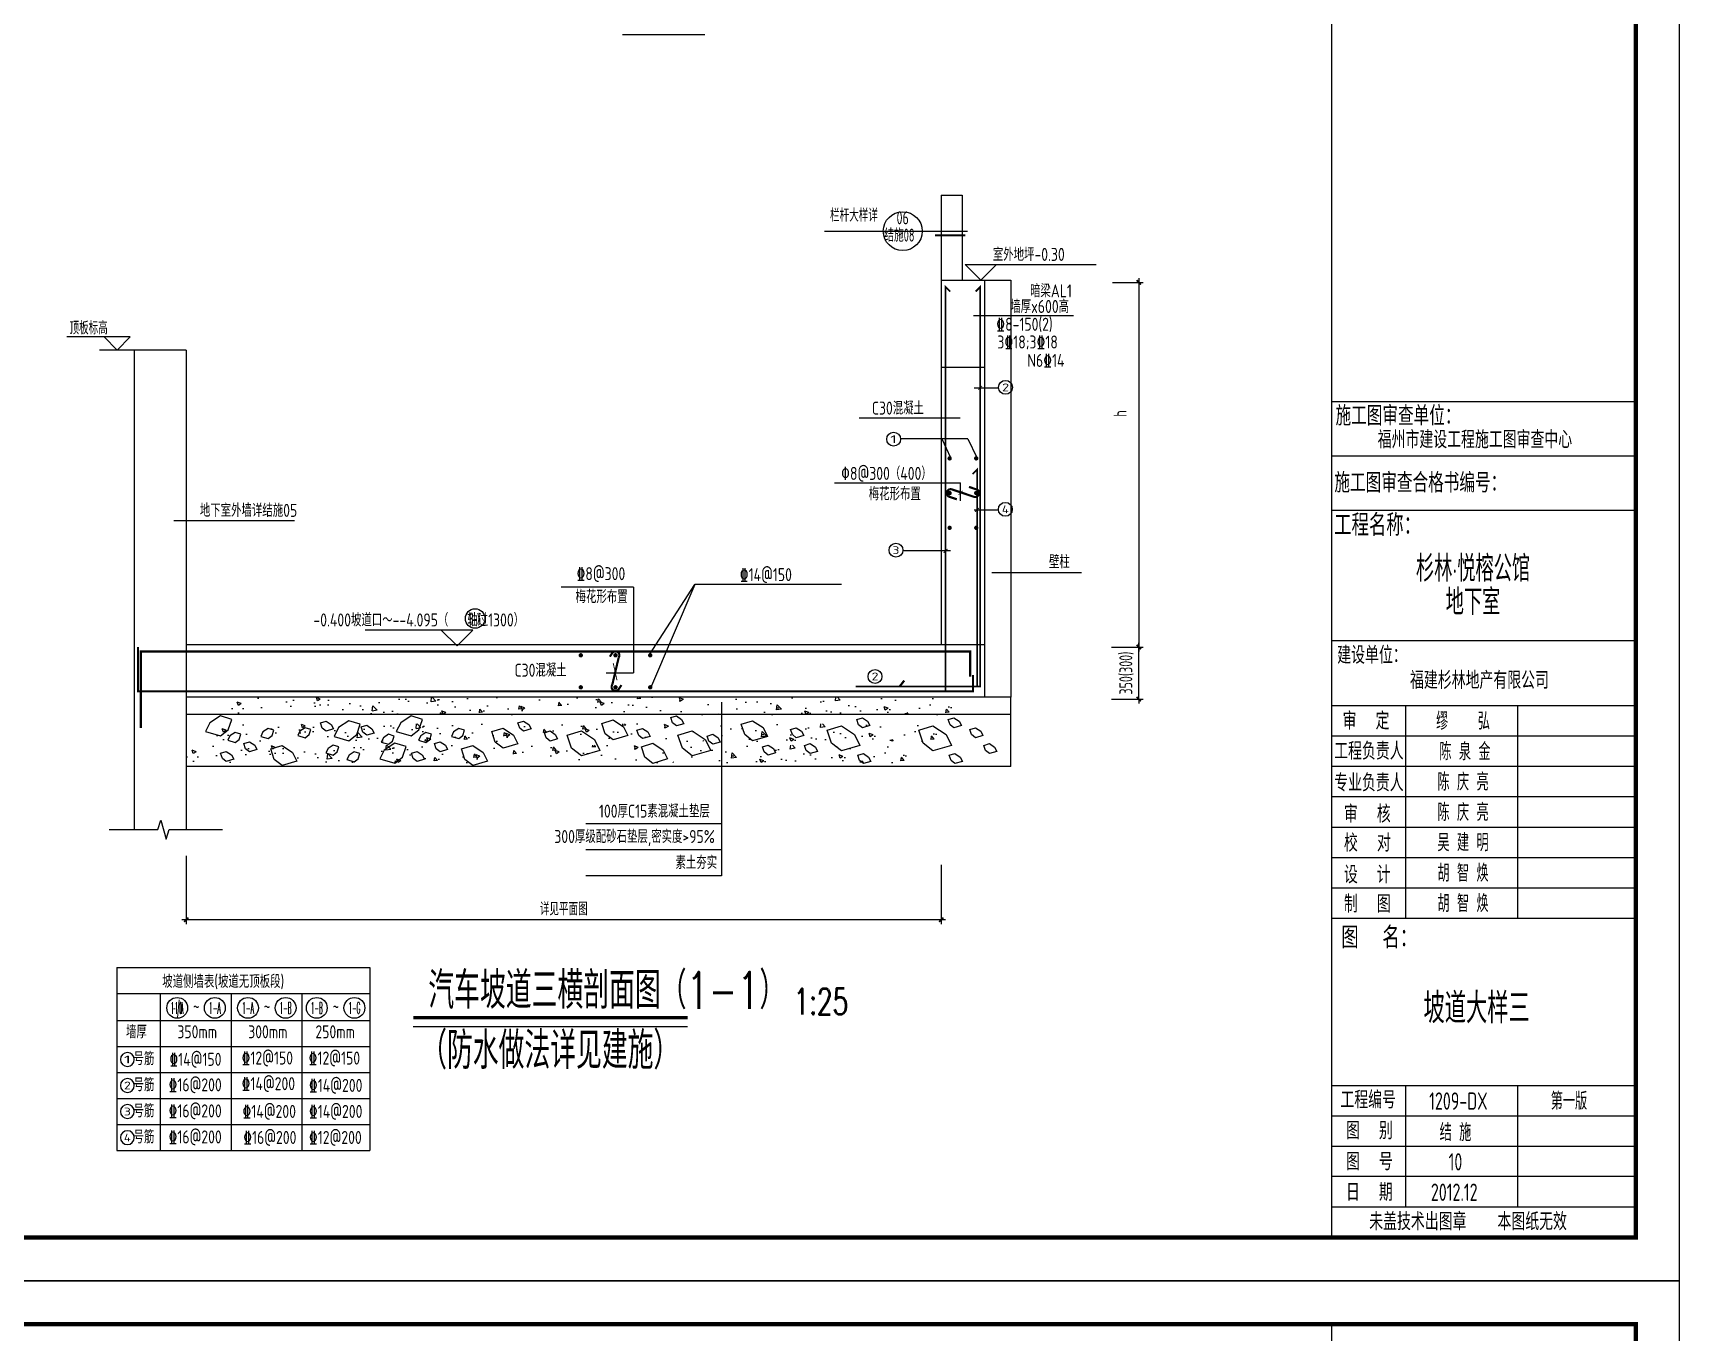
# Model space of a CAD drawing. Header units: millimetres. Extents: x -41781 to 68020, y 189188 to 426788.
# Drawn here: x 30081 to 68020, y 247408 to 277334 of the extents above; entities that cross this region are included whole.
import ezdxf
from ezdxf.enums import TextEntityAlignment as Align

# ---------------------------------------------------------------- set-up
doc = ezdxf.new("R2010")
doc.units = ezdxf.units.MM
doc.header["$LTSCALE"] = 1000
doc.header["$PDMODE"] = 35
doc.header["$PDSIZE"] = 200
doc.linetypes.add('HIDDEN', pattern=[7, 5, -2])
for name, color, linetype in [('AXIS', 3, 'Continuous'), ('AXIS_TEXT', 7, 'Continuous'), ('B-TEXT', 3, 'Continuous'), ('DIM', 4, 'Continuous'), ('L-AXIS', 3, 'Continuous'), ('STAIR', 2, 'Continuous'), ('TEXT', 7, 'Continuous'), ('THIN', 7, 'Continuous'), ('图框', 4, 'Continuous')]:
    doc.layers.add(name, color=color, linetype=linetype)
doc.layers.add('REIN', color=1, linetype='Continuous', lineweight=18)
doc.styles.add('_TCH_AXIS', font='COMPLEX', dxfattribs={"bigfont": 'GBCBIG'})
doc.styles.add('COMPLEX', font='tssdeng.shx', dxfattribs={"width": 0.7, "bigfont": 'tssdchn.shx'})
doc.styles.add('DX', font='txt.shx', dxfattribs={"width": 0.75, "bigfont": 'hztxt.shx'})
doc.styles.add('HZ', font='tssdeng.shx', dxfattribs={"bigfont": 'hztxt.shx'})
doc.styles.add('HZTXT2', font='simplex.shx', dxfattribs={"width": 0.8, "bigfont": 'hztxt.shx'})
doc.styles.add('TSSD_Dimension', font='Tssdeng.shx', dxfattribs={"width": 0.7, "bigfont": 'hztxt.shx'})
doc.styles.add('TSSD_Label', font='Tssdeng.shx', dxfattribs={"width": 0.7, "bigfont": 'hztxt.shx'})
doc.styles.add('TSSD_REIN', font='Tssdeng.shx', dxfattribs={"width": 0.7, "bigfont": 'hztxt.shx'})
doc.dimstyles.new('TSSD_100_100', dxfattribs={"dimtxt": 300, "dimasz": 100, "dimexe": 100, "dimexo": 250, "dimgap": 100, "dimtad": 1, "dimdec": 0, "dimzin": 0, "dimdsep": 46, "dimtxsty": 'TSSD_Dimension', "dimblk": 'ARCHTICK', "dimcen": 0, "dimdle": 100, "dimclrt": 7, "dimadec": 0, "dimazin": 0, "dimtfac": 1, "dimtdec": 0, "dimtix": 1, "dimtmove": 2, "dimatfit": 3, "dimfxl": 1, "dimtolj": 1, "dimtzin": 0, "dimarcsym": 0})

# ---------------------------------------------------------------- blocks, each defined once
blk = doc.blocks.new('_AXISO')
blk.add_circle((0, 0), 0.5)
at = {"layer": 'B-TEXT', "style": 'COMPLEX', "width": 1.450893}
blk.add_attdef('A', text='', height=0.56, dxfattribs=at).set_placement((0.249375, -0.28), (0.749375, -0.28), align=Align.FIT)
blk = doc.blocks.new('_ArchTick')
at = {"color": 0, "linetype": 'ByBlock', "const_width": 0.4}
blk.add_lwpolyline([(-0.5, -0.5), (0.5, 0.5)], dxfattribs=at)
blk = doc.blocks.new('*D68')
at = {"layer": 'Defpoints', "color": 0}
for p in [(33615, 258629), (51015, 258422), (33615, 256905)]:
    blk.add_point(p, dxfattribs=at)
at = {"layer": 'DIM', "color": 0, "lineweight": -2}
for p, q in [((33615, 258379), (33615, 256805)), ((51015, 258172), (51015, 256805)), ((51115, 256905), (33515, 256905))]:
    blk.add_line(p, q, dxfattribs=at)
at = {"layer": 'DIM', "color": 0, "lineweight": -2, "xscale": 100, "yscale": 100, "zscale": 100, "rotation": 180}
blk.add_blockref('_ArchTick', (33615, 256905), dxfattribs=at)
at = {"layer": 'DIM', "color": 0, "lineweight": -2, "xscale": 100, "yscale": 100, "zscale": 100}
blk.add_blockref('_ArchTick', (51015, 256905), dxfattribs=at)
at = {"layer": 'DIM', "color": 7, "insert": (42315, 257155), "char_height": 300, "attachment_point": 5, "style": 'TSSD_Dimension'}
blk.add_mtext('\\A1;详见平面图', dxfattribs=at)
blk = doc.blocks.new('*D69')
at = {"layer": 'Defpoints', "color": 0}
for p in [(54710, 271588), (54823, 263188), (55569, 263188)]:
    blk.add_point(p, dxfattribs=at)
at = {"layer": 'DIM', "color": 0, "lineweight": -2}
for p, q in [((55569, 271688), (55569, 263088)), ((54960, 271588), (55669, 271588)), ((55073, 263188), (55669, 263188))]:
    blk.add_line(p, q, dxfattribs=at)
at = {"layer": 'DIM', "color": 0, "lineweight": -2, "xscale": 100, "yscale": 100, "zscale": 100}
for p, rotation in [((55569, 271588), 90), ((55569, 263188), 270)]:
    blk.add_blockref('_ArchTick', p, dxfattribs=dict(at, rotation=rotation))
at = {"layer": 'DIM', "color": 7, "insert": (55138, 268567), "char_height": 300, "attachment_point": 5, "rotation": 90, "style": 'TSSD_Dimension'}
blk.add_mtext('\\A1;h', dxfattribs=at)
blk = doc.blocks.new('*D70')
at = {"layer": 'Defpoints', "color": 0}
for p in [(54689, 263188), (55569, 263188), (54689, 261988)]:
    blk.add_point(p, dxfattribs=at)
at = {"layer": 'DIM', "color": 0, "lineweight": -2}
for p, q in [((54939, 263188), (55669, 263188)), ((55569, 263188), (55569, 263288)), ((55569, 261988), (55569, 263188)), ((54939, 261988), (55669, 261988)), ((55569, 261988), (55569, 261888))]:
    blk.add_line(p, q, dxfattribs=at)
at = {"layer": 'DIM', "color": 0, "lineweight": -2, "xscale": 100, "yscale": 100, "zscale": 100}
for p, rotation in [((55569, 263188), 270), ((55569, 261988), 90)]:
    blk.add_blockref('_ArchTick', p, dxfattribs=dict(at, rotation=rotation))
at = {"layer": 'DIM', "color": 7, "insert": (55284, 262588), "char_height": 300, "attachment_point": 5, "rotation": 90, "style": 'TSSD_Dimension'}
blk.add_mtext('\\A1;350(300)', dxfattribs=at)
blk = doc.blocks.new('A$C35F87531')
at = {"layer": '图框'}
for p, q in [((76100, 1000), (76100, 58400)), ((76100, 20254), (83100, 20254)), ((76100, 19004), (83100, 19004)), ((76100, 17754), (83100, 17754)), ((76100, 14754), (83100, 14754)), ((76100, 13254), (83100, 13254)), ((77791, 13254), (77791, 8354)), ((80377, 13254), (80377, 8354)), ((76100, 12554), (83100, 12554)), ((76100, 11854), (83100, 11854)), ((76100, 11154), (83100, 11154)), ((76100, 10454), (83100, 10454)), ((76100, 9754), (83100, 9754)), ((76100, 9054), (77791, 9054)), ((77791, 9054), (83100, 9054)), ((76100, 8354), (83100, 8354)), ((76100, 4500), (83100, 4500)), ((77791, 4500), (77791, 1700)), ((80377, 4500), (80377, 1700)), ((76100, 3800), (83100, 3800)), ((76100, 3100), (83100, 3100)), ((83100, 2400), (76100, 2400)), ((83100, 1700), (76100, 1700))]:
    blk.add_line(p, q, dxfattribs=at)
blk.add_lwpolyline([(0, 0), (0, 59400), (84100, 59400), (84100, 0)], close=True, dxfattribs=at)
at = {"layer": '图框', "const_width": 100}
blk.add_lwpolyline([(2500, 1000), (83100, 1000), (83100, 58400), (2500, 58400)], close=True, dxfattribs=at)
at = {"layer": '图框', "style": 'HZTXT2', "width": 0.8}
for s, height, p in [('施工图审查单位：', 450, (77622, 19953)), ('施工图审查合格书编号：', 450, (78136, 18409)), ('工程名称：', 500, (77151, 17437)), ('建设单位：', 400, (77022, 14436)), ('审  定', 400, (76886, 12921)), ('工程负责人', 400, (76952, 12224)), ('专业负责人', 400, (76952, 11495)), ('审  核', 400, (76915, 10777)), ('校  对', 400, (76916, 10109)), ('设  计', 400, (76915, 9376)), ('制  图', 400, (76915, 8703)), ('图  名：', 500, (77188, 7934)), ('工程编号', 400, (76935, 4192)), ('图  别', 400, (76963, 3475)), ('图  号', 400, (76963, 2758)), ('日  期', 400, (76963, 2058)), ('未盖技术出图章   本图纸无效', 400, (79237, 1389))]:
    blk.add_text(s, height=height, dxfattribs=at).set_placement(p, align=Align.MIDDLE)

msp = doc.modelspace()

# ---------------------------------------------------------------- hatches: boundary and pattern name
at = {"layer": 'THIN'}
h = msp.add_hatch(dxfattribs=at)
h.set_pattern_fill('AR-CONC', color=256, scale=5, style=0)
h.set_pattern_definition([(130, (586181.6, 237059.9), (-910.9233, -79.6954), [95.25, -1047.75]), (185, (586181.6, 237059.9), (176.2141, 955.2832), [76.2, -838.2]), (79.549, (586105.7, 237053.2), (-734.7125, 875.5834), [80.95, -890.45]), (133.8158, (586181.6, 237313.9), (-1355.3952, -210.2116), [142.875, -1571.625]), (83.3644, (586068.7, 237296.4), (-1187.0212, 1237.1278), [121.425, -1335.675]), (188.816, (586181.6, 237313.9), (-1187.023, 1237.1256), [114.3, -1257.3]), (159, (586054.6, 237250.4), (-758.0744, -511.3276), [95.25, -1047.75]), (214, (586054.6, 237250.4), (-309.0101, 920.9398), [76.2, -838.2]), (108.5486, (585991.4, 237207.8), (-1067.0825, 409.6143), [80.95, -890.45]), (142.5, (586181.6, 237059.87), (-15.44302, 422.7752), [0, -828.04, 0, -850.9, 0, -841.375]), (172.5, (586181.6, 237059.87), (-334.0983, 500.90287), [0, -485.14, 0, -808.99, 0, -320.675]), (212.5, (586464.8, 237059.87), (-677.95298, -28.64372), [0, -317.5, 0, -990.6, 0, -1314.45]), (222.5, (586591.8, 237059.87), (-740.6459, 127.13246), [0, -412.75, 0, -657.86, 0, -933.45])])
h.paths.add_polyline_path([(51453.4, 262036), (51453.4, 261636), (43053.4, 261636), (43053.4, 262036)])
h.paths.add_polyline_path([(34653.4, 261636), (34653.4, 262036), (43053.4, 262036), (43053.4, 261636)])
h = msp.add_hatch(dxfattribs=at)
h.set_pattern_fill('AR-CONC', color=256, scale=5, style=0)
h.set_pattern_definition([(130, (585836.1, 236442.8), (-910.9233, -79.6954), [95.25, -1047.75]), (185, (585836.1, 236442.8), (176.2141, 955.2832), [76.2, -838.2]), (79.549, (585760.2, 236436.2), (-734.7125, 875.5834), [80.95, -890.45]), (133.8158, (585836.1, 236696.8), (-1355.3952, -210.2116), [142.875, -1571.625]), (83.3644, (585723.2, 236679.3), (-1187.0212, 1237.1278), [121.425, -1335.675]), (188.816, (585836.1, 236696.8), (-1187.023, 1237.1256), [114.3, -1257.3]), (159, (585709.1, 236633.3), (-758.0744, -511.3276), [95.25, -1047.75]), (214, (585709.1, 236633.3), (-309.0101, 920.9398), [76.2, -838.2]), (108.5486, (585645.95, 236590.7), (-1067.0825, 409.6143), [80.95, -890.45]), (142.5, (585836.12, 236442.8), (-15.44302, 422.7752), [0, -828.04, 0, -850.9, 0, -841.375]), (172.5, (585836.1, 236442.8), (-334.0983, 500.90287), [0, -485.14, 0, -808.99, 0, -320.675]), (212.5, (586119.33, 236442.8), (-677.95298, -28.64372), [0, -317.5, 0, -990.6, 0, -1314.45]), (222.5, (586246.33, 236442.8), (-740.6459, 127.13246), [0, -412.75, 0, -657.86, 0, -933.45])])
h.paths.add_polyline_path([(51107.9, 261418.9), (51107.9, 261018.9), (42707.9, 261018.9), (42707.9, 261418.9)])
h.paths.add_polyline_path([(34307.9, 261018.9), (34307.9, 261418.9), (42707.9, 261418.9), (42707.9, 261018.9)])
h = msp.add_hatch(dxfattribs=at)
h.set_pattern_fill('AR-CONC', color=256, scale=5, style=0)
h.set_pattern_definition([(130, (585143.55, 235949.16), (-910.9233, -79.6954), [95.25, -1047.75]), (185, (585143.55, 235949.2), (176.2141, 955.2832), [76.2, -838.2]), (79.549, (585067.6, 235942.5), (-734.7125, 875.5834), [80.95, -890.45]), (133.8158, (585143.5, 236203.2), (-1355.3952, -210.2116), [142.875, -1571.625]), (83.3644, (585030.6, 236185.6), (-1187.0212, 1237.1278), [121.425, -1335.675]), (188.816, (585143.5, 236203.2), (-1187.023, 1237.1256), [114.3, -1257.3]), (159, (585016.55, 236139.66), (-758.0744, -511.3276), [95.25, -1047.75]), (214, (585016.55, 236139.7), (-309.0101, 920.9398), [76.2, -838.2]), (108.5486, (584953.4, 236097.05), (-1067.0825, 409.6143), [80.95, -890.45]), (142.5, (585143.55, 235949.16), (-15.44302, 422.7752), [0, -828.04, 0, -850.9, 0, -841.375]), (172.5, (585143.55, 235949.16), (-334.0983, 500.90287), [0, -485.14, 0, -808.99, 0, -320.675]), (212.5, (585426.76, 235949.16), (-677.95298, -28.64372), [0, -317.5, 0, -990.6, 0, -1314.45]), (222.5, (585553.76, 235949.16), (-740.6459, 127.13246), [0, -412.75, 0, -657.86, 0, -933.45])])
h.paths.add_polyline_path([(50415.3, 260925.3), (50415.3, 260525.3), (42015.3, 260525.3), (42015.3, 260925.3)])
h.paths.add_polyline_path([(33615.3, 260525.3), (33615.3, 260925.3), (42015.3, 260925.3), (42015.3, 260525.3)])

# ---------------------------------------------------------------- linework, layer by layer
for p, q in [((51015.3, 273596), (51015.3, 263236)), ((51015.3, 273596), (51495.3, 273596)), ((51015.3, 271636), (52615.3, 271636)), ((52015.3, 271636), (52015.3, 263236)), ((52615.3, 271636), (52615.3, 262036)), ((54065.9, 270818.5), (51758.9, 270818.5)), ((32415.3, 270030.5), (31615.3, 270030.5)), ((32415.3, 270030.5), (32415.3, 258982.7)), ((33615.3, 270030.5), (32415.3, 270030.5)), ((33615.3, 270030.5), (33615.3, 258982.7)), ((51449.2, 268459.1, -690.8), (49122.6, 268459.1, -690.8)), ((51631.1, 267986.8), (50073.9, 267986.8)), ((51028.2, 267986.8), (51230.2, 267553.1)), ((51631.1, 267986.8), (51833.1, 267553.1)), ((48555.7, 266971.4), (51457.3, 266971.4)), ((51457.3, 266556.9), (51457.3, 266971.4)), ((36111.5, 266093.3, -690.8), (33332.4, 266093.3, -690.8)), ((50131.6, 265411, -690.8), (51226.2, 265411, -690.8)), ((52184.4, 264908.6), (54244.5, 264908.6)), ((43924.3, 264570.1), (42254.8, 264570.1)), ((43924.3, 264570.1), (43924.3, 262592.2)), ((44282.5, 262998), (45332.6, 264627.9)), ((45332.6, 264627.9), (44317, 262237.2)), ((48717.9, 264627.9), (45332.6, 264627.9)), ((52015.3, 263236), (33615.3, 263236)), ((52015.3, 263236), (52015.3, 262036)), ((43290.1, 262592.2), (43924.3, 262592.2)), ((52615.3, 262036), (33615.3, 262036)), ((45948.1, 261919.6), (45948.1, 257921)), ((52615.3, 260436), (52615.3, 262036)), ((52615.3, 261636), (33615.3, 261636)), ((52615.3, 260436), (33615.3, 260436)), ((52015.3, 260436), (52015.3, 260436)), ((45948.1, 259119), (42826.8, 259119)), ((45948.1, 258520), (42826.8, 258520)), ((45948.1, 257921), (42826.8, 257921))]:
    msp.add_line(p, q)
at = {"linetype": 'HIDDEN'}
msp.add_line((51015.3, 269636), (52015.3, 269636), dxfattribs=at)
at = {"const_width": 20, "elevation": -690.8}
for points in [[(51956.5, 269204.2), (51867, 269114.7)], [(51882.1, 266393), (51792.5, 266303.4)]]:
    msp.add_lwpolyline(points, dxfattribs=at)
at = {"const_width": 20}
for points in [[(51505.2, 266787.5), (51415.6, 266698)], [(51160.1, 265448.6), (51070.5, 265359.1)], [(43454.5, 262818.9), (43542.7, 262420.7)]]:
    msp.add_lwpolyline(points, dxfattribs=at)
at = {"layer": 'DIM'}
for p, q in [((32322.8, 270330.5), (30865.6, 270330.5)), ((31722.8, 270330.5), (32022.8, 270030.5)), ((32022.8, 270030.5), (32322.8, 270330.5))]:
    msp.add_line(p, q, dxfattribs=at)
at = {"layer": 'REIN'}
for points, const_width in [([(51809.2, 271377.6), (51915.3, 271483.7), (51915.3, 262279.8), (49042.6, 262279.8)], 40), ([(51221.4, 271377.6), (51115.3, 271483.7), (51115.3, 262168.2)], 40), ([(51735.1, 267171.6), (51841.2, 267277.7), (51841.2, 262279.8)], 40), ([(32502.8, 263187.9), (32502.8, 262168.2), (44534, 262168.2)], 50), ([(32569.9, 261324.8), (32569.9, 263086), (44534, 263086)], 50), ([(51681.4, 262506.9), (51681.4, 263086), (42015.3, 263086)], 50), ([(51748.5, 262547.3), (51748.5, 262168.2), (42015.3, 262168.2)], 50), ([(50161.4, 262415.2), (50057.1, 262279.8)], 50)]:
    msp.add_lwpolyline(points, dxfattribs=dict(at, const_width=const_width))
at = {"layer": 'REIN', "const_width": 50}
for points in [[(51234, 267533.9, -1), (51184, 267533.9, -1)], [(51846.8, 267533.9, -1), (51796.8, 267533.9, -1)], [(51234, 266733.9, -1), (51184, 266733.9, -1)], [(51846.8, 266733.9, -1), (51796.8, 266733.9, -1)], [(51234, 265933.9, -1), (51184, 265933.9, -1)], [(51846.8, 265933.9, -1), (51796.8, 265933.9, -1)], [(42732.5, 262998, -1), (42682.5, 262998, -1)], [(43532.5, 262998, -1), (43482.5, 262998, -1)], [(44332.5, 262998, -1), (44282.5, 262998, -1)], [(42732.5, 262260.3, -1), (42682.5, 262260.3, -1)], [(43532.5, 262260.3, -1), (43482.5, 262260.3, -1)], [(44332.5, 262260.3, -1), (44282.5, 262260.3, -1)]]:
    msp.add_lwpolyline(points, format="xyb", close=True, dxfattribs=at)
for points in [[(51655.1, 266876.7), (51825.6, 266819.2, -1), (51768, 266648.6), (51262.8, 266819.2, 1), (51205.2, 266648.6), (51375.8, 266591.1)], [(43377.2, 262967), (43434, 263050.5, -1), (43581.2, 262946.9), (43434, 262320.6, 1), (43581.2, 262217), (43644.9, 262312.6)]]:
    msp.add_lwpolyline(points, format="xyb", dxfattribs=at)
at = {"layer": 'STAIR', "color": 4}
msp.add_line((43667.6, 277296.8), (45567.6, 277296.8), dxfattribs=at)
at = {"layer": 'TEXT', "color": 2}
msp.add_line((48323.5, 272768), (51619.5, 272768), dxfattribs=at)
at = {"layer": 'TEXT'}
for p, q in [((51775.4, 269158.3), (52332.6, 269158.3)), ((51775.4, 266350.3), (52332.6, 266350.3)), ((32015.8, 255805.4), (37843.4, 255805.4)), ((32015.8, 255805.4), (32015.8, 251587.6)), ((37843.4, 255805.4), (37843.4, 251587.6)), ((32015.8, 255205.4), (37843.4, 255205.4)), ((33015.8, 255205.4), (33015.8, 251587.6)), ((34647.7, 255205.4), (34647.7, 251587.6)), ((36279.6, 255205.4), (36279.6, 251587.6)), ((32015.8, 254587.6), (37843.4, 254587.6)), ((32015.8, 253987.6), (37843.4, 253987.6)), ((32015.8, 253387.6), (37843.4, 253387.6)), ((32015.8, 252787.6), (37843.4, 252787.6)), ((32015.8, 252187.6), (37843.4, 252187.6)), ((32015.8, 251587.6), (37843.4, 251587.6))]:
    msp.add_line(p, q, dxfattribs=at)
at = {"layer": 'TEXT', "color": 2, "const_width": 50}
msp.add_lwpolyline([(50869, 272673.7), (51573.1, 272673.7)], dxfattribs=at)
at = {"layer": 'TEXT'}
for points in [[(52291.2, 271998.3), (51929, 271636), (51566.7, 271998.3), (54584.5, 271998.3)], [(39492.6, 263577), (39854.8, 263214.7), (40217.1, 263577), (37738.4, 263577)]]:
    msp.add_lwpolyline(points, dxfattribs=at)
at = {"layer": 'TEXT', "color": 2}
msp.add_circle((50128.5, 272768), 448.7, dxfattribs=at)
at = {"layer": 'THIN'}
for p, q in [((51495.3, 273596), (51495.3, 271636)), ((38844.6, 254449.8), (45167.4, 254449.8))]:
    msp.add_line(p, q, dxfattribs=at)
at = {"layer": 'THIN', "elevation": -690.8}
for points in [[(34160.3, 261441.7), (34059.8, 261240.9), (34401.3, 261140.6), (34582.1, 261281.1), (34662.5, 261522), (34401.3, 261602.3)], [(38556.6, 261441.7), (38456.2, 261240.9), (38797.7, 261140.6), (38978.5, 261281.1), (39058.8, 261522), (38797.7, 261602.3)], [(34621.1, 261141.2), (34570.9, 261040.8), (34741.6, 260990.6), (34832, 261060.9), (34872.2, 261181.4), (34741.6, 261221.5)], [(39017.4, 261141.2), (38967.2, 261040.8), (39138, 260990.6), (39228.4, 261060.9), (39268.5, 261181.4), (39138, 261221.5)], [(37366, 260695.6), (37315.8, 260595.2), (37486.6, 260545), (37577, 260615.3), (37617.1, 260735.7), (37486.6, 260775.9)], [(38178.3, 260814.9), (38077.9, 260614.1), (38419.4, 260513.8), (38600.2, 260654.3), (38680.5, 260895.2), (38419.4, 260975.5)]]:
    msp.add_lwpolyline(points, close=True, dxfattribs=at)
at = {"layer": 'THIN'}
for points in [[(36957.3, 261402.3), (37007.5, 261301.9), (36836.7, 261251.8), (36746.3, 261322), (36706.2, 261442.5), (36836.7, 261482.6)], [(37120.9, 261330.8), (37020.5, 261130.1), (37362, 261029.7), (37542.8, 261170.2), (37623.1, 261411.1), (37362, 261491.4)], [(41511.7, 261402.3), (41561.9, 261301.9), (41391.2, 261251.8), (41300.8, 261322), (41260.6, 261442.5), (41391.2, 261482.6)], [(43692.1, 261349.8), (43792.5, 261149.1), (43451, 261048.7), (43270.2, 261189.2), (43189.9, 261430.1), (43451, 261510.4)], [(45030.6, 261522.2), (45080.8, 261421.8), (44910, 261371.6), (44819.6, 261441.9), (44779.4, 261562.3), (44910, 261602.5)], [(46909.7, 261330.8), (47010.1, 261130.1), (46668.6, 261029.7), (46487.8, 261170.2), (46407.5, 261411.1), (46668.6, 261491.4)], [(49317.7, 261478.4), (49368, 261378.1), (49197.2, 261327.9), (49106.8, 261398.1), (49066.6, 261518.6), (49197.2, 261558.7)], [(51428.9, 261478.4), (51479.1, 261378.1), (51308.4, 261327.9), (51218, 261398.1), (51177.8, 261518.6), (51308.4, 261558.7)], [(35380.9, 261231), (35330.7, 261130.7), (35501.4, 261080.5), (35591.8, 261150.8), (35632, 261271.2), (35501.4, 261311.3)], [(36236, 261250.1), (36185.8, 261149.7), (36356.5, 261099.5), (36446.9, 261169.8), (36487.1, 261290.2), (36356.5, 261330.4)], [(37894.3, 261307.2), (37944.5, 261206.8), (37773.7, 261156.6), (37683.3, 261226.9), (37643.2, 261347.3), (37773.7, 261387.5)], [(38158.9, 261097.8), (38108.7, 260997.5), (38279.5, 260947.3), (38369.9, 261017.5), (38410, 261138), (38279.5, 261178.1)], [(39777.3, 261231), (39727, 261130.7), (39897.8, 261080.5), (39988.2, 261150.8), (40028.4, 261271.2), (39897.8, 261311.3)], [(41156.1, 261159.5), (41256.5, 260958.8), (40915, 260858.4), (40734.2, 260998.9), (40653.9, 261239.8), (40915, 261320.1)], [(42121, 261174), (42171.2, 261073.6), (42000.4, 261023.4), (41910, 261093.7), (41869.9, 261214.1), (42000.4, 261254.3)], [(43024.5, 261058.1), (43150.1, 260807.1), (42723.2, 260681.7), (42497.2, 260857.3), (42396.7, 261158.4), (42723.2, 261258.8)], [(44253.3, 261231), (44303.6, 261130.7), (44132.8, 261080.5), (44042.4, 261150.8), (44002.2, 261271.2), (44132.8, 261311.3)], [(45575.7, 261058.1), (45701.3, 260807.1), (45274.4, 260681.7), (45048.4, 260857.3), (44948, 261158.4), (45274.4, 261258.8)], [(45871.7, 261097.8), (45921.9, 260997.5), (45751.1, 260947.3), (45660.7, 261017.5), (45620.6, 261138), (45751.1, 261178.1)], [(47794.6, 261250.1), (47844.8, 261149.7), (47674.1, 261099.5), (47583.7, 261169.8), (47543.5, 261290.2), (47674.1, 261330.4)], [(49015.2, 261171.2), (49140.7, 260920.3), (48713.8, 260794.8), (48487.8, 260970.5), (48387.4, 261271.6), (48713.8, 261372)], [(51126.3, 261171.2), (51251.9, 260920.3), (50825, 260794.8), (50599, 260970.5), (50498.5, 261271.6), (50825, 261372)], [(51924.1, 261250.1), (51974.3, 261149.7), (51803.6, 261099.5), (51713.2, 261169.8), (51673, 261290.2), (51803.6, 261330.4)], [(34658.6, 260701.7), (34708.8, 260601.3), (34538.1, 260551.1), (34447.7, 260621.4), (34407.5, 260741.8), (34538.1, 260782)], [(35192.4, 260926.6), (35242.6, 260826.2), (35071.9, 260776), (34981.5, 260846.3), (34941.3, 260966.7), (35071.9, 261006.9)], [(36063.5, 260761.3), (36163.9, 260560.6), (35822.4, 260460.2), (35641.6, 260600.7), (35561.2, 260841.6), (35822.4, 260921.9)], [(36883.3, 260850.5), (36833.1, 260750.1), (37003.8, 260699.9), (37094.2, 260770.2), (37134.4, 260890.6), (37003.8, 260930.8)], [(39055, 260701.7), (39105.2, 260601.3), (38934.4, 260551.1), (38844, 260621.4), (38803.8, 260741.8), (38934.4, 260782)], [(39588.7, 260926.6), (39639, 260826.2), (39468.2, 260776), (39377.8, 260846.3), (39337.6, 260966.7), (39468.2, 261006.9)], [(40459.8, 260761.3), (40560.3, 260560.6), (40218.8, 260460.2), (40038, 260600.7), (39957.6, 260841.6), (40218.8, 260921.9)], [(44609.1, 260809.8), (44709.6, 260609), (44368.1, 260508.7), (44187.3, 260649.2), (44106.9, 260890.1), (44368.1, 260970.4)], [(47147.3, 260850.5), (47197.5, 260750.1), (47026.8, 260699.9), (46936.4, 260770.2), (46896.2, 260890.6), (47026.8, 260930.8)], [(48115.1, 260882.7), (48165.3, 260782.3), (47994.6, 260732.1), (47904.2, 260802.4), (47864, 260922.8), (47994.6, 260963)], [(49340.8, 260653.3), (49391, 260553), (49220.2, 260502.8), (49129.8, 260573), (49089.7, 260693.5), (49220.2, 260733.6)], [(51451.9, 260653.3), (51502.1, 260553), (51331.4, 260502.8), (51241, 260573), (51200.8, 260693.5), (51331.4, 260733.6)], [(52244.6, 260882.7), (52294.8, 260782.3), (52124.1, 260732.1), (52033.7, 260802.4), (51993.5, 260922.8), (52124.1, 260963)]]:
    msp.add_lwpolyline(points, close=True, dxfattribs=at)
msp.add_lwpolyline([(31837.4, 258982.7), (32962.6, 258982.7), (33032.6, 259202.7), (33152.6, 258762.7), (33222.6, 258982.7), (34453.2, 258982.7)], dxfattribs=at)
at = {"layer": 'THIN', "const_width": 80}
msp.add_lwpolyline([(38844.6, 254648.7), (45167.4, 254648.7)], dxfattribs=at)

# ---------------------------------------------------------------- block references
at = {"layer": 'AXIS', "linetype": 'ByBlock'}
ref = msp.add_blockref('_AXISO', (52497.4, 269170.1, -690.8), dxfattribs=dict(at, xscale=320, yscale=320, zscale=320, rotation=180))
ref.add_attrib('A', '2', dxfattribs={"layer": 'AXIS_TEXT', "height": 179.2, "style": 'COMPLEX', "width": 1.658163}).set_placement((52417.4, 269080.5, -690.8), (52577.4, 269080.5, -690.8), align=Align.FIT)
ref = msp.add_blockref('_AXISO', (49917.4, 267976.2, -690.8), dxfattribs=dict(at, xscale=320, yscale=320, zscale=320, rotation=180))
ref.add_attrib('A', '1', dxfattribs={"layer": 'AXIS_TEXT', "height": 179.2, "style": 'COMPLEX', "width": 4.642857}).set_placement((49837.4, 267886.6, -690.8), (49997.4, 267886.6, -690.8), align=Align.FIT)
ref = msp.add_blockref('_AXISO', (52491.7, 266359.4, -690.8), dxfattribs=dict(at, xscale=320, yscale=320, zscale=320, rotation=180))
ref.add_attrib('A', '4', dxfattribs={"layer": 'AXIS_TEXT', "height": 179.2, "style": 'COMPLEX', "width": 1.547619}).set_placement((52411.7, 266269.8, -690.8), (52571.7, 266269.8, -690.8), align=Align.FIT)
ref = msp.add_blockref('_AXISO', (49971.8, 265419, -690.8), dxfattribs=dict(at, xscale=320, yscale=320, zscale=320, rotation=180))
ref.add_attrib('A', '3', dxfattribs={"layer": 'AXIS_TEXT', "height": 179.2, "style": 'COMPLEX', "width": 1.658163}).set_placement((49891.8, 265329.4, -690.8), (50051.8, 265329.4, -690.8), align=Align.FIT)
ref = msp.add_blockref('_AXISO', (49489.2, 262510.9, -690.8), dxfattribs=dict(at, xscale=320, yscale=320, zscale=320, rotation=180))
ref.add_attrib('A', '2', dxfattribs={"layer": 'AXIS_TEXT', "height": 179.2, "style": 'COMPLEX', "width": 1.658163}).set_placement((49409.2, 262421.3, -690.8), (49569.2, 262421.3, -690.8), align=Align.FIT)
ref = msp.add_blockref('_AXISO', (32258, 253686.9), dxfattribs=dict(at, xscale=-320, yscale=320, zscale=320, rotation=180))
ref.add_attrib('A', '1', dxfattribs={"layer": 'AXIS_TEXT', "height": 179.2, "style": 'COMPLEX', "width": 4.642857}).set_placement((32178, 253597.3), (32338, 253597.3), align=Align.FIT)
ref = msp.add_blockref('_AXISO', (32258, 253086.9), dxfattribs=dict(at, xscale=-320, yscale=320, zscale=320, rotation=180))
ref.add_attrib('A', '2', dxfattribs={"layer": 'AXIS_TEXT', "height": 179.2, "style": 'COMPLEX', "width": 1.658163}).set_placement((32178, 252997.3), (32338, 252997.3), align=Align.FIT)
ref = msp.add_blockref('_AXISO', (32258, 252486.9), dxfattribs=dict(at, xscale=-320, yscale=320, zscale=320, rotation=180))
ref.add_attrib('A', '3', dxfattribs={"layer": 'AXIS_TEXT', "height": 179.2, "style": 'COMPLEX', "width": 1.658163}).set_placement((32178, 252397.3), (32338, 252397.3), align=Align.FIT)
ref = msp.add_blockref('_AXISO', (32258, 251886.9), dxfattribs=dict(at, xscale=-320, yscale=320, zscale=320, rotation=180))
ref.add_attrib('A', '4', dxfattribs={"layer": 'AXIS_TEXT', "height": 179.2, "style": 'COMPLEX', "width": 1.547619}).set_placement((32178, 251797.3), (32338, 251797.3), align=Align.FIT)
at = {"layer": 'L-AXIS'}
ref = msp.add_blockref('_AXISO', (40272.3, 263844), dxfattribs=dict(at, xscale=449.9999999999991, yscale=450, zscale=450, rotation=359.9996457873818))
ref.add_attrib('A', 'B-X', dxfattribs={"color": 7, "height": 254.56, "rotation": 359.99965, "style": '_TCH_AXIS', "width": 0.318182}).set_placement((40145, 263716.7), (40399.6, 263716.7), align=Align.FIT)
ref = msp.add_blockref('_AXISO', (33406.8, 254875.1), dxfattribs=dict(at, xscale=479.9999999999991, yscale=480, zscale=480, rotation=359.9996457873818))
ref.add_attrib('A', '1-1/OA', dxfattribs={"color": 7, "height": 271.53, "rotation": 359.99965, "style": '_TCH_AXIS', "width": 0.177966}).set_placement((33271, 254739.3), (33542.5, 254739.3), align=Align.FIT)
ref = msp.add_blockref('_AXISO', (34273.7, 254875.1), dxfattribs=dict(at, xscale=479.9999999999991, yscale=480, zscale=480, rotation=359.9996457873818))
ref.add_attrib('A', '1-A', dxfattribs={"color": 7, "height": 271.53, "rotation": 359.99965, "style": '_TCH_AXIS', "width": 0.355932}).set_placement((34137.9, 254739.3), (34409.4, 254739.3), align=Align.FIT)
ref = msp.add_blockref('_AXISO', (35037.5, 254875.1), dxfattribs=dict(at, xscale=479.9999999999991, yscale=480, zscale=480, rotation=359.9996457873818))
ref.add_attrib('A', '1-A', dxfattribs={"color": 7, "height": 271.53, "rotation": 359.99965, "style": '_TCH_AXIS', "width": 0.355932}).set_placement((34901.7, 254739.3), (35173.3, 254739.3), align=Align.FIT)
ref = msp.add_blockref('_AXISO', (35904.4, 254875.1), dxfattribs=dict(at, xscale=479.9999999999991, yscale=480, zscale=480, rotation=359.9996457873818))
ref.add_attrib('A', '1-B', dxfattribs={"color": 7, "height": 271.53, "rotation": 359.99965, "style": '_TCH_AXIS', "width": 0.362069}).set_placement((35768.6, 254739.3), (36040.2, 254739.3), align=Align.FIT)
ref = msp.add_blockref('_AXISO', (36623.4, 254875.1), dxfattribs=dict(at, xscale=479.9999999999991, yscale=480, zscale=480, rotation=359.9996457873818))
ref.add_attrib('A', '1-B', dxfattribs={"color": 7, "height": 271.53, "rotation": 359.99965, "style": '_TCH_AXIS', "width": 0.362069}).set_placement((36487.6, 254739.3), (36759.1, 254739.3), align=Align.FIT)
ref = msp.add_blockref('_AXISO', (37490.3, 254875.1), dxfattribs=dict(at, xscale=479.9999999999991, yscale=480, zscale=480, rotation=359.9996457873818))
ref.add_attrib('A', '1-G', dxfattribs={"color": 7, "height": 271.53, "rotation": 359.99965, "style": '_TCH_AXIS', "width": 0.355932}).set_placement((37354.5, 254739.3), (37626, 254739.3), align=Align.FIT)
at = {"layer": '图框'}
for p in [(-16079.8, 248588.1), (-16079.8, 189188.1)]:
    msp.add_blockref('A$C35F87531', p, dxfattribs=at)

# ---------------------------------------------------------------- texts
at = {"layer": 'DIM', "style": 'DX', "width": 0.7}
msp.add_text('顶板标高', height=300, dxfattribs=at).set_placement((31364.7, 270553.9, 690.8), align=Align.MIDDLE)
at = {"layer": 'TEXT', "color": 2, "style": 'TSSD_Label'}
for s, width, p in [('栏杆大样详', 0.7, (49555.3, 272893.6)), ('06', 0.7, (50267.5, 272835.7)), ('结施08', 0.6, (50398.1, 272437.4))]:
    msp.add_text(s, height=300, dxfattribs=dict(at, width=width)).set_placement(p, align=Align.BOTTOM_RIGHT)
at = {"layer": 'TEXT', "style": 'TSSD_REIN', "width": 0.8}
for s, p in [('室外地坪-0.30', (52203.7, 272382.1)), ('暗梁AL1', (53061.6, 271541.9)), ('墙厚x600高', (52606.4, 271183.4)), ('%%1328-150(2)', (52282.6, 270773.8)), ('3%%13218;3%%13218', (52308.5, 270364.2)), ('N6%%13214', (53000.8, 269940.9)), ('C30混凝土', (49416, 268841.6)), ('%%1308@300（400）', (48706.2, 267337.9)), ('梅花形布置', (49345.2, 266867.8)), ('地下室外墙详结施05', (33928.6, 266486.5)), ('壁柱', (53497.4, 265301.5)), ('%%1328@300', (42607.4, 265028.1)), ('%%13214@150', (46371.2, 265005.4, 690.8)), ('梅花形布置', (42587.8, 264498.3)), ('-0.400坡道口～--4.095（   轴过1300）', (36545.7, 263962.3)), ('C30混凝土', (41179.8, 262804.1)), ('100厚C15素混凝土垫层', (43126.8, 259558.2)), ('300厚级配砂石垫层,密实度>95%', (42098, 258972.8)), ('素土夯实', (44890.6, 258373.8)), ('坡道侧墙表(坡道无顶板段)', (33061.6, 255634.7, 690.8)), ('~', (33767.3, 255041.9, 690.8)), ('~', (35398, 255041.9, 690.8)), ('~', (36983.9, 255041.9, 690.8)), ('墙厚', (32227.2, 254474.5, 690.8)), ('350mm', (33411, 254474.5, 690.8)), ('300mm', (35042.9, 254474.5, 690.8)), ('250mm', (36591.7, 254474.5, 690.8)), ('号筋', (32399.5, 253855.6, 690.8)), ('%%13214@150', (33224.9, 253840.5, 690.8)), ('%%13212@150', (34888.6, 253870.5, 690.8)), ('%%13212@150', (36435.3, 253868.7, 690.8)), ('号筋', (32399.5, 253255.6, 690.8)), ('%%13216@200', (33204.3, 253252.8, 690.8)), ('%%13214@200', (34888.6, 253279.4, 690.8)), ('%%13214@200', (36440.9, 253240.5, 690.8)), ('号筋', (32399.5, 252655.6, 690.8)), ('%%13216@200', (33204.3, 252652.8, 690.8)), ('%%13214@200', (34909.2, 252640.5, 690.8)), ('%%13214@200', (36440.9, 252640.5, 690.8)), ('号筋', (32399.5, 252055.6, 690.8)), ('%%13216@200', (33204.3, 252052.8, 690.8)), ('%%13216@200', (34926, 252040.5, 690.8)), ('%%13212@200', (36440.9, 252040.5, 690.8))]:
    msp.add_text(s, height=300, dxfattribs=at).set_placement(p, align=Align.TOP_LEFT)
at = {"layer": 'TEXT'}
for s, height, style, width, p in [('福州市建设工程施工图审查中心  ', 400, 'HZTXT2', 0.8, (63534.5, 267989.1)), ('杉林·悦榕公馆', 600, 'HZTXT2', 0.7, (63272, 265029.2)), ('地下室', 600, 'HZTXT2', 0.7, (63272, 264260.6)), ('福建杉林地产有限公司', 400, 'HZTXT2', 0.8, (63420, 262442.9)), ('缪    弘', 400, 'HZ', 0.7, (63041, 261502.8)), ('陈 泉 金', 400, 'HZ', 0.7, (63085.5, 260802.8)), ('陈 庆 亮', 400, 'HZ', 0.7, (63041, 260102.9)), ('陈 庆 亮', 400, 'HZ', 0.7, (63041, 259402.9)), ('吴 建 明', 400, 'HZ', 0.7, (63041, 258702.9)), ('胡 智 焕', 400, 'HZ', 0.7, (63041, 258002.9)), ('胡 智 焕', 400, 'HZ', 0.7, (63041, 257302.9)), ('坡道大样三', 700, 'TSSD_REIN', 0.7, (63354.4, 254908.7))]:
    msp.add_text(s, height=height, dxfattribs=dict(at, style=style, width=width)).set_placement(p, align=Align.MIDDLE)
at = {"layer": 'TEXT', "width": 0.7}
for s, height, style, p in [('汽车坡道三横剖面图（1-1）', 850, 'DX', (39194.4, 254854.6)), ('（防水做法详见建施）', 850, 'DX', (39028.2, 253470.1)), ('第一版', 400, 'HZ', (65062.3, 252529.7))]:
    msp.add_text(s, height=height, dxfattribs=dict(at, style=style)).set_placement(p)
at = {"layer": 'TEXT', "style": 'DX', "width": 0.7}
msp.add_text('1:25', height=600, dxfattribs=at).set_placement((48240.6, 254724.3), align=Align.CENTER)
at = {"layer": 'TEXT', "color": 0, "linetype": 'ByBlock', "style": 'HZ', "width": 0.7}
for s, p in [('1209-DX', (62933.9, 252729)), ('结 施', (62866.2, 252029)), ('10', (62866.2, 251329))]:
    msp.add_text(s, height=400, dxfattribs=at).set_placement(p, align=Align.MIDDLE)
msp.add_text('2012.12', height=400, dxfattribs=at).set_placement((62299.9, 250429))

# ---------------------------------------------------------------- dimensions: what is measured, and where the dimension line sits
at = {"layer": 'DIM'}
dim = msp.add_linear_dim(base=(55568.9, 263187.8), p1=(54709.7, 271587.8), p2=(54822.6, 263187.8), angle=270, text='h', dimstyle='TSSD_100_100', override={"dimlfac": 0.25}, dxfattribs=at)
dim.commit()
dim.dimension.update_dxf_attribs({"geometry": '*D69', "text_midpoint": (55137.9, 268566.6), "dimtype": 160})
dim = msp.add_linear_dim(base=(55568.9, 263187.8), p1=(54689.1, 261987.8), p2=(54689.1, 263187.8), angle=270, text='350(300)', dimstyle='TSSD_100_100', override={"dimlfac": 0.25}, dxfattribs=at)
dim.commit()
dim.dimension.update_dxf_attribs({"geometry": '*D70', "text_midpoint": (55284.3, 262587.8)})
dim = msp.add_linear_dim(base=(33615.3, 256904.8), p1=(51015.3, 258422.1), p2=(33615.3, 258629.1), text='详见平面图', dimstyle='TSSD_100_100', override={"dimlfac": 0.25}, dxfattribs=at)
dim.commit()
dim.dimension.update_dxf_attribs({"geometry": '*D68', "text_midpoint": (42315.3, 257154.8)})

doc.saveas('drawing.dxf')
